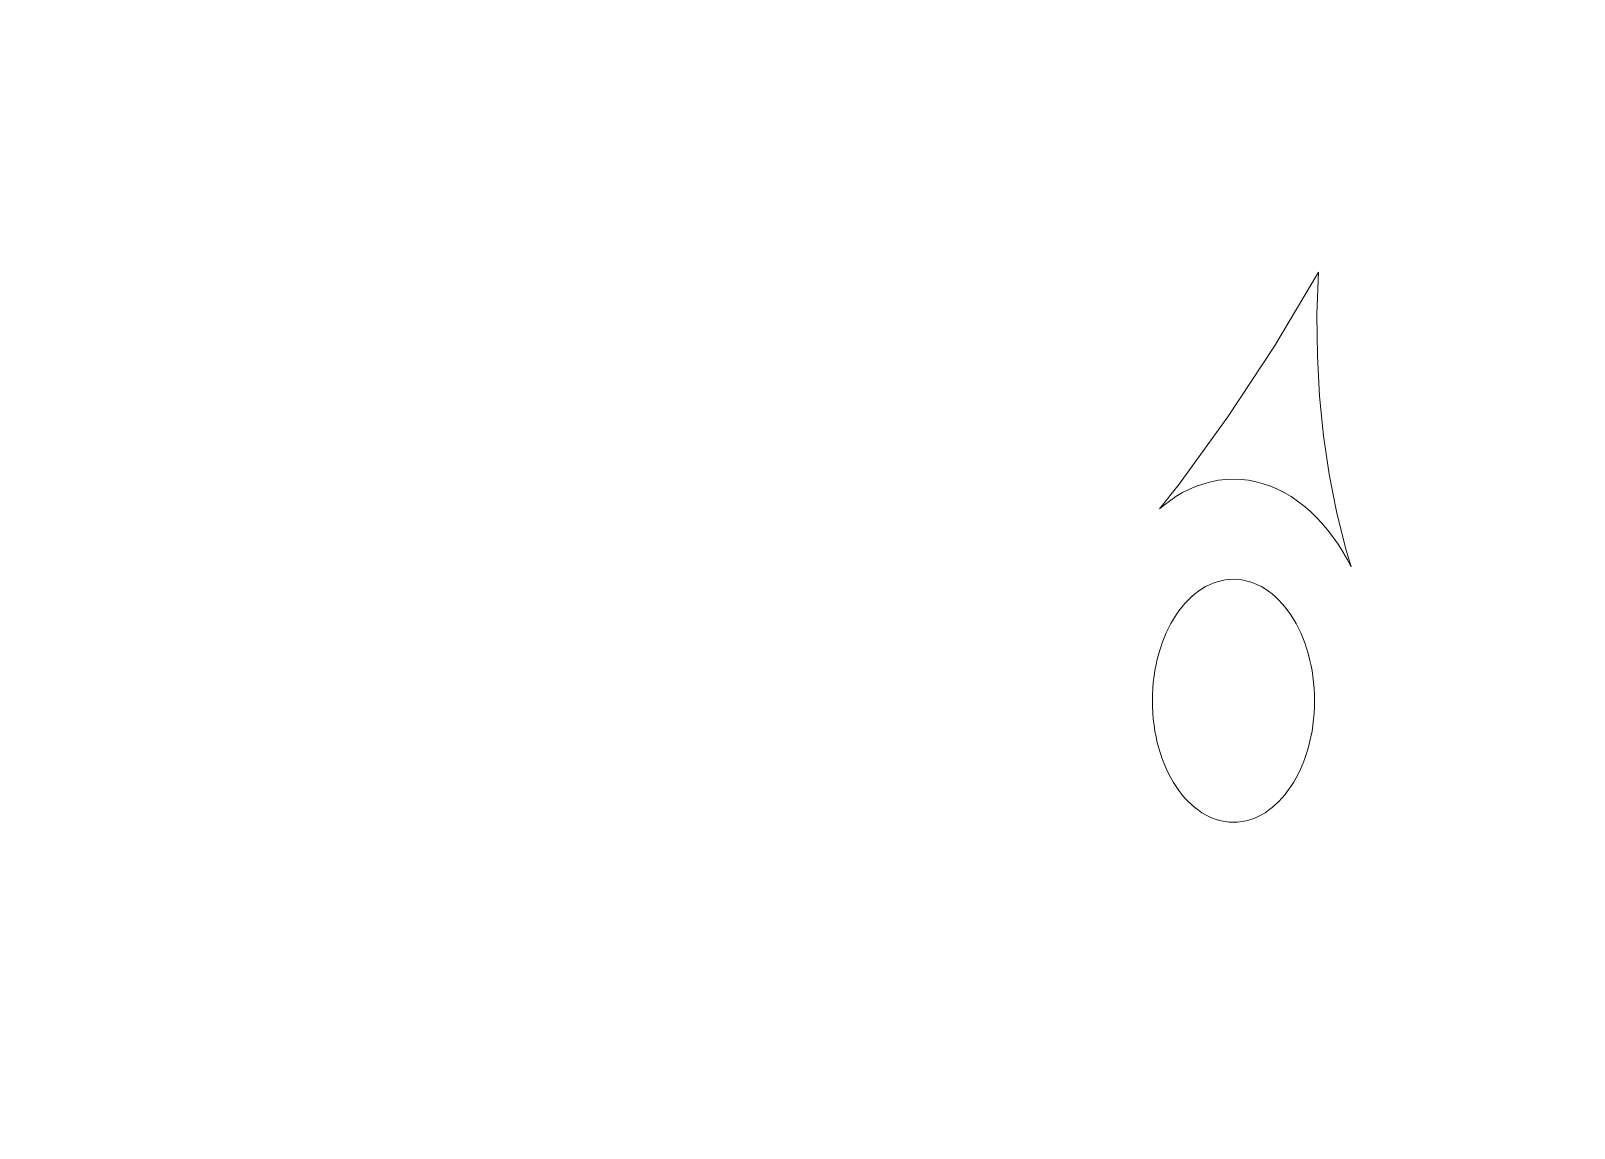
# Model space of a CAD drawing. Header units: centimetres. Extents: x -9.1 to 5.1, y -12.3 to 13.3.
# Drawn here: x -1.575 to 1.71, y -7.663 to -5.326 of the extents above; entities that cross this region are included whole.
import ezdxf

# ---------------------------------------------------------------- set-up
doc = ezdxf.new("R2010")
doc.units = ezdxf.units.CM
doc.header["$MEASUREMENT"] = 0
doc.layers.add('layer 1', color=7, linetype='Continuous')

msp = doc.modelspace()

# ---------------------------------------------------------------- linework, layer by layer
at = {"layer": 'layer 1', "color": 242, "lineweight": 9}
for points, knots in [([(5.08841, -12.32848), (5.08841, -12.32848), (-9.09402, -12.32848), (-9.09402, -12.32848), (-9.09402, -12.32848), (-9.09402, -12.32848), (-9.09402, 0.32731), (-9.09402, 0.32731), (-9.09402, 0.32731), (-9.09402, 0.32731), (5.0911, 0.32731), (5.0911, 0.32731), (5.0911, 0.32731), (5.0911, 0.32731), (5.0911, -12.32848), (5.0911, -12.32848), (5.0911, -12.32848), (5.0911, -12.32848), (5.08841, -12.32848), (5.08841, -12.32848)], [0, 0, 0, 0, 0.1666667, 0.1666667, 0.1666667, 0.1666667, 0.3333333, 0.3333333, 0.3333333, 0.3333333, 0.5, 0.5, 0.5, 0.5, 0.6666667, 0.6666667, 0.6666667, 0.6666667, 1, 1, 1, 1]), ([(1.23551, -6.46751), (1.23551, -6.46751), (1.22778, -6.45277), (1.22778, -6.45277), (1.22778, -6.45277), (1.22778, -6.45277), (1.21787, -6.43564), (1.21787, -6.43564), (1.21787, -6.43564), (1.21787, -6.43564), (1.20743, -6.41925), (1.20743, -6.41925), (1.20743, -6.41925), (1.20743, -6.41925), (1.1965, -6.40362), (1.1965, -6.40362), (1.1965, -6.40362), (1.1965, -6.40362), (1.18507, -6.38878), (1.18507, -6.38878), (1.18507, -6.38878), (1.18507, -6.38878), (1.17317, -6.37477), (1.17317, -6.37477), (1.17317, -6.37477), (1.17317, -6.37477), (1.16083, -6.3616), (1.16083, -6.3616), (1.16083, -6.3616), (1.16083, -6.3616), (1.14807, -6.34932), (1.14807, -6.34932), (1.14807, -6.34932), (1.14807, -6.34932), (1.13485, -6.33795), (1.13485, -6.33795), (1.13485, -6.33795), (1.13485, -6.33795), (1.12128, -6.32753), (1.12128, -6.32753), (1.12128, -6.32753), (1.12128, -6.32753), (1.10735, -6.31806), (1.10735, -6.31806), (1.10735, -6.31806), (1.10735, -6.31806), (1.09305, -6.3096), (1.09305, -6.3096), (1.09305, -6.3096), (1.09305, -6.3096), (1.07841, -6.30218), (1.07841, -6.30218), (1.07841, -6.30218), (1.07841, -6.30218), (1.06349, -6.29582), (1.06349, -6.29582), (1.06349, -6.29582), (1.06349, -6.29582), (1.04826, -6.29054), (1.04826, -6.29054), (1.04826, -6.29054), (1.04826, -6.29054), (1.03277, -6.28639), (1.03277, -6.28639), (1.03277, -6.28639), (1.03277, -6.28639), (1.01702, -6.28338), (1.01702, -6.28338), (1.01702, -6.28338), (1.01702, -6.28338), (1.00102, -6.28156), (1.00102, -6.28156), (1.00102, -6.28156), (1.00102, -6.28156), (0.98485, -6.28094), (0.98485, -6.28094), (0.98485, -6.28094), (0.98485, -6.28094), (0.96864, -6.28156), (0.96864, -6.28156), (0.96864, -6.28156), (0.96864, -6.28156), (0.95266, -6.28338), (0.95266, -6.28338), (0.95266, -6.28338), (0.95266, -6.28338), (0.93693, -6.28639), (0.93693, -6.28639), (0.93693, -6.28639), (0.93693, -6.28639), (0.92142, -6.29054), (0.92142, -6.29054), (0.92142, -6.29054), (0.92142, -6.29054), (0.90619, -6.29582), (0.90619, -6.29582), (0.90619, -6.29582), (0.90619, -6.29582), (0.89126, -6.30218), (0.89126, -6.30218), (0.89126, -6.30218), (0.89126, -6.30218), (0.87663, -6.3096), (0.87663, -6.3096), (0.87663, -6.3096), (0.87663, -6.3096), (0.86234, -6.31806), (0.86234, -6.31806), (0.86234, -6.31806), (0.86234, -6.31806), (0.84839, -6.32753), (0.84839, -6.32753), (0.84839, -6.32753), (0.84839, -6.32753), (0.83481, -6.33795), (0.83481, -6.33795), (0.83481, -6.33795), (0.83481, -6.33795), (0.82745, -6.34429), (0.82745, -6.34429), (0.82745, -6.34429), (0.82745, -6.34429), (0.86933, -6.29169), (0.86933, -6.29169), (0.86933, -6.29169), (0.86933, -6.29169), (0.97289, -6.14845), (0.97289, -6.14845), (0.97289, -6.14845), (0.97289, -6.14845), (1.07185, -5.99775), (1.07185, -5.99775), (1.07185, -5.99775), (1.07185, -5.99775), (1.16604, -5.83984), (1.16604, -5.83984), (1.16604, -5.83984), (1.16604, -5.83984), (1.16261, -5.92981), (1.16261, -5.92981), (1.16261, -5.92981), (1.16261, -5.92981), (1.16333, -6.01801), (1.16333, -6.01801), (1.16333, -6.01801), (1.16333, -6.01801), (1.16801, -6.1043), (1.16801, -6.1043), (1.16801, -6.1043), (1.16801, -6.1043), (1.17652, -6.18852), (1.17652, -6.18852), (1.17652, -6.18852), (1.17652, -6.18852), (1.18869, -6.27051), (1.18869, -6.27051), (1.18869, -6.27051), (1.18869, -6.27051), (1.20436, -6.35011), (1.20436, -6.35011), (1.20436, -6.35011), (1.20436, -6.35011), (1.22343, -6.42719), (1.22343, -6.42719), (1.22343, -6.42719), (1.22343, -6.42719), (1.23551, -6.46751), (1.23551, -6.46751)], [0, 0, 0, 0, 0.0232558, 0.0232558, 0.0232558, 0.0232558, 0.0465116, 0.0465116, 0.0465116, 0.0465116, 0.0697674, 0.0697674, 0.0697674, 0.0697674, 0.0930233, 0.0930233, 0.0930233, 0.0930233, 0.1162791, 0.1162791, 0.1162791, 0.1162791, 0.1395349, 0.1395349, 0.1395349, 0.1395349, 0.1627907, 0.1627907, 0.1627907, 0.1627907, 0.1860465, 0.1860465, 0.1860465, 0.1860465, 0.2093023, 0.2093023, 0.2093023, 0.2093023, 0.2325581, 0.2325581, 0.2325581, 0.2325581, 0.255814, 0.255814, 0.255814, 0.255814, 0.2790698, 0.2790698, 0.2790698, 0.2790698, 0.3023256, 0.3023256, 0.3023256, 0.3023256, 0.3255814, 0.3255814, 0.3255814, 0.3255814, 0.3488372, 0.3488372, 0.3488372, 0.3488372, 0.372093, 0.372093, 0.372093, 0.372093, 0.3953488, 0.3953488, 0.3953488, 0.3953488, 0.4186047, 0.4186047, 0.4186047, 0.4186047, 0.4418605, 0.4418605, 0.4418605, 0.4418605, 0.4651163, 0.4651163, 0.4651163, 0.4651163, 0.4883721, 0.4883721, 0.4883721, 0.4883721, 0.5116279, 0.5116279, 0.5116279, 0.5116279, 0.5348837, 0.5348837, 0.5348837, 0.5348837, 0.5581395, 0.5581395, 0.5581395, 0.5581395, 0.5813953, 0.5813953, 0.5813953, 0.5813953, 0.6046512, 0.6046512, 0.6046512, 0.6046512, 0.627907, 0.627907, 0.627907, 0.627907, 0.6511628, 0.6511628, 0.6511628, 0.6511628, 0.6744186, 0.6744186, 0.6744186, 0.6744186, 0.6976744, 0.6976744, 0.6976744, 0.6976744, 0.7209302, 0.7209302, 0.7209302, 0.7209302, 0.744186, 0.744186, 0.744186, 0.744186, 0.7674419, 0.7674419, 0.7674419, 0.7674419, 0.7906977, 0.7906977, 0.7906977, 0.7906977, 0.8139535, 0.8139535, 0.8139535, 0.8139535, 0.8372093, 0.8372093, 0.8372093, 0.8372093, 0.8604651, 0.8604651, 0.8604651, 0.8604651, 0.8837209, 0.8837209, 0.8837209, 0.8837209, 0.9069767, 0.9069767, 0.9069767, 0.9069767, 0.9302326, 0.9302326, 0.9302326, 0.9302326, 0.9534884, 0.9534884, 0.9534884, 0.9534884, 1, 1, 1, 1]), ([(0.8122, -6.75285), (0.8122, -6.75285), (0.81243, -6.73955), (0.81243, -6.73955), (0.81243, -6.73955), (0.81243, -6.73955), (0.81309, -6.72642), (0.81309, -6.72642), (0.81309, -6.72642), (0.81309, -6.72642), (0.81419, -6.71348), (0.81419, -6.71348), (0.81419, -6.71348), (0.81419, -6.71348), (0.81572, -6.70074), (0.81572, -6.70074), (0.81572, -6.70074), (0.81572, -6.70074), (0.81764, -6.68823), (0.81764, -6.68823), (0.81764, -6.68823), (0.81764, -6.68823), (0.81998, -6.67596), (0.81998, -6.67596), (0.81998, -6.67596), (0.81998, -6.67596), (0.82268, -6.66395), (0.82268, -6.66395), (0.82268, -6.66395), (0.82268, -6.66395), (0.82578, -6.6522), (0.82578, -6.6522), (0.82578, -6.6522), (0.82578, -6.6522), (0.82924, -6.64075), (0.82924, -6.64075), (0.82924, -6.64075), (0.82924, -6.64075), (0.83306, -6.62959), (0.83306, -6.62959), (0.83306, -6.62959), (0.83306, -6.62959), (0.83723, -6.61875), (0.83723, -6.61875), (0.83723, -6.61875), (0.83723, -6.61875), (0.8417, -6.60826), (0.8417, -6.60826), (0.8417, -6.60826), (0.8417, -6.60826), (0.84653, -6.59811), (0.84653, -6.59811), (0.84653, -6.59811), (0.84653, -6.59811), (0.85165, -6.58833), (0.85165, -6.58833), (0.85165, -6.58833), (0.85165, -6.58833), (0.85709, -6.57895), (0.85709, -6.57895), (0.85709, -6.57895), (0.85709, -6.57895), (0.8628, -6.56996), (0.8628, -6.56996), (0.8628, -6.56996), (0.8628, -6.56996), (0.86878, -6.56139), (0.86878, -6.56139), (0.86878, -6.56139), (0.86878, -6.56139), (0.87507, -6.55325), (0.87507, -6.55325), (0.87507, -6.55325), (0.87507, -6.55325), (0.88158, -6.54558), (0.88158, -6.54558), (0.88158, -6.54558), (0.88158, -6.54558), (0.88835, -6.53835), (0.88835, -6.53835), (0.88835, -6.53835), (0.88835, -6.53835), (0.89536, -6.53163), (0.89536, -6.53163), (0.89536, -6.53163), (0.89536, -6.53163), (0.90259, -6.52539), (0.90259, -6.52539), (0.90259, -6.52539), (0.90259, -6.52539), (0.91003, -6.51967), (0.91003, -6.51967), (0.91003, -6.51967), (0.91003, -6.51967), (0.91767, -6.51449), (0.91767, -6.51449), (0.91767, -6.51449), (0.91767, -6.51449), (0.92552, -6.50985), (0.92552, -6.50985), (0.92552, -6.50985), (0.92552, -6.50985), (0.93353, -6.50578), (0.93353, -6.50578), (0.93353, -6.50578), (0.93353, -6.50578), (0.94173, -6.50229), (0.94173, -6.50229), (0.94173, -6.50229), (0.94173, -6.50229), (0.95008, -6.49939), (0.95008, -6.49939), (0.95008, -6.49939), (0.95008, -6.49939), (0.95856, -6.49712), (0.95856, -6.49712), (0.95856, -6.49712), (0.95856, -6.49712), (0.96721, -6.49547), (0.96721, -6.49547), (0.96721, -6.49547), (0.96721, -6.49547), (0.97596, -6.49447), (0.97596, -6.49447), (0.97596, -6.49447), (0.97596, -6.49447), (0.98485, -6.49413), (0.98485, -6.49413), (0.98485, -6.49413), (0.98485, -6.49413), (0.99371, -6.49447), (0.99371, -6.49447), (0.99371, -6.49447), (0.99371, -6.49447), (1.00247, -6.49547), (1.00247, -6.49547), (1.00247, -6.49547), (1.00247, -6.49547), (1.01112, -6.49712), (1.01112, -6.49712), (1.01112, -6.49712), (1.01112, -6.49712), (1.01961, -6.49939), (1.01961, -6.49939), (1.01961, -6.49939), (1.01961, -6.49939), (1.02795, -6.50229), (1.02795, -6.50229), (1.02795, -6.50229), (1.02795, -6.50229), (1.03615, -6.50578), (1.03615, -6.50578), (1.03615, -6.50578), (1.03615, -6.50578), (1.04416, -6.50985), (1.04416, -6.50985), (1.04416, -6.50985), (1.04416, -6.50985), (1.05199, -6.51448), (1.05199, -6.51448), (1.05199, -6.51448), (1.05199, -6.51448), (1.05965, -6.51967), (1.05965, -6.51967), (1.05965, -6.51967), (1.05965, -6.51967), (1.06709, -6.52539), (1.06709, -6.52539), (1.06709, -6.52539), (1.06709, -6.52539), (1.07432, -6.53163), (1.07432, -6.53163), (1.07432, -6.53163), (1.07432, -6.53163), (1.08131, -6.53835), (1.08131, -6.53835), (1.08131, -6.53835), (1.08131, -6.53835), (1.0881, -6.54558), (1.0881, -6.54558), (1.0881, -6.54558), (1.0881, -6.54558), (1.09461, -6.55326), (1.09461, -6.55326), (1.09461, -6.55326), (1.09461, -6.55326), (1.10087, -6.5614), (1.10087, -6.5614), (1.10087, -6.5614), (1.10087, -6.5614), (1.10687, -6.56996), (1.10687, -6.56996), (1.10687, -6.56996), (1.10687, -6.56996), (1.11259, -6.57895), (1.11259, -6.57895), (1.11259, -6.57895), (1.11259, -6.57895), (1.11802, -6.58833), (1.11802, -6.58833), (1.11802, -6.58833), (1.11802, -6.58833), (1.12316, -6.59812), (1.12316, -6.59812), (1.12316, -6.59812), (1.12316, -6.59812), (1.12797, -6.60826), (1.12797, -6.60826), (1.12797, -6.60826), (1.12797, -6.60826), (1.13247, -6.61875), (1.13247, -6.61875), (1.13247, -6.61875), (1.13247, -6.61875), (1.13662, -6.62959), (1.13662, -6.62959), (1.13662, -6.62959), (1.13662, -6.62959), (1.14043, -6.64074), (1.14043, -6.64074), (1.14043, -6.64074), (1.14043, -6.64074), (1.1439, -6.6522), (1.1439, -6.6522), (1.1439, -6.6522), (1.1439, -6.6522), (1.14699, -6.66395), (1.14699, -6.66395), (1.14699, -6.66395), (1.14699, -6.66395), (1.1497, -6.67597), (1.1497, -6.67597), (1.1497, -6.67597), (1.1497, -6.67597), (1.15204, -6.68823), (1.15204, -6.68823), (1.15204, -6.68823), (1.15204, -6.68823), (1.15396, -6.70074), (1.15396, -6.70074), (1.15396, -6.70074), (1.15396, -6.70074), (1.15548, -6.71348), (1.15548, -6.71348), (1.15548, -6.71348), (1.15548, -6.71348), (1.15658, -6.72643), (1.15658, -6.72643), (1.15658, -6.72643), (1.15658, -6.72643), (1.15725, -6.73955), (1.15725, -6.73955), (1.15725, -6.73955), (1.15725, -6.73955), (1.15748, -6.75285), (1.15748, -6.75285), (1.15748, -6.75285), (1.15748, -6.75285), (1.15725, -6.76616), (1.15725, -6.76616), (1.15725, -6.76616), (1.15725, -6.76616), (1.15658, -6.77929), (1.15658, -6.77929), (1.15658, -6.77929), (1.15658, -6.77929), (1.15548, -6.79222), (1.15548, -6.79222), (1.15548, -6.79222), (1.15548, -6.79222), (1.15396, -6.80496), (1.15396, -6.80496), (1.15396, -6.80496), (1.15396, -6.80496), (1.15204, -6.81747), (1.15204, -6.81747), (1.15204, -6.81747), (1.15204, -6.81747), (1.1497, -6.82974), (1.1497, -6.82974), (1.1497, -6.82974), (1.1497, -6.82974), (1.14699, -6.84175), (1.14699, -6.84175), (1.14699, -6.84175), (1.14699, -6.84175), (1.1439, -6.8535), (1.1439, -6.8535), (1.1439, -6.8535), (1.1439, -6.8535), (1.14043, -6.86496), (1.14043, -6.86496), (1.14043, -6.86496), (1.14043, -6.86496), (1.13662, -6.87611), (1.13662, -6.87611), (1.13662, -6.87611), (1.13662, -6.87611), (1.13247, -6.88695), (1.13247, -6.88695), (1.13247, -6.88695), (1.13247, -6.88695), (1.12797, -6.89745), (1.12797, -6.89745), (1.12797, -6.89745), (1.12797, -6.89745), (1.12316, -6.9076), (1.12316, -6.9076), (1.12316, -6.9076), (1.12316, -6.9076), (1.11802, -6.91737), (1.11802, -6.91737), (1.11802, -6.91737), (1.11802, -6.91737), (1.11259, -6.92676), (1.11259, -6.92676), (1.11259, -6.92676), (1.11259, -6.92676), (1.10687, -6.93574), (1.10687, -6.93574), (1.10687, -6.93574), (1.10687, -6.93574), (1.10087, -6.94432), (1.10087, -6.94432), (1.10087, -6.94432), (1.10087, -6.94432), (1.09461, -6.95245), (1.09461, -6.95245), (1.09461, -6.95245), (1.09461, -6.95245), (1.0881, -6.96014), (1.0881, -6.96014), (1.0881, -6.96014), (1.0881, -6.96014), (1.08131, -6.96735), (1.08131, -6.96735), (1.08131, -6.96735), (1.08131, -6.96735), (1.07432, -6.97409), (1.07432, -6.97409), (1.07432, -6.97409), (1.07432, -6.97409), (1.06709, -6.98033), (1.06709, -6.98033), (1.06709, -6.98033), (1.06709, -6.98033), (1.05964, -6.98604), (1.05964, -6.98604), (1.05964, -6.98604), (1.05964, -6.98604), (1.05199, -6.99122), (1.05199, -6.99122), (1.05199, -6.99122), (1.05199, -6.99122), (1.04416, -6.99586), (1.04416, -6.99586), (1.04416, -6.99586), (1.04416, -6.99586), (1.03615, -6.99992), (1.03615, -6.99992), (1.03615, -6.99992), (1.03615, -6.99992), (1.02795, -7.00342), (1.02795, -7.00342), (1.02795, -7.00342), (1.02795, -7.00342), (1.01961, -7.00631), (1.01961, -7.00631), (1.01961, -7.00631), (1.01961, -7.00631), (1.01112, -7.00858), (1.01112, -7.00858), (1.01112, -7.00858), (1.01112, -7.00858), (1.00247, -7.01023), (1.00247, -7.01023), (1.00247, -7.01023), (1.00247, -7.01023), (0.99371, -7.01123), (0.99371, -7.01123), (0.99371, -7.01123), (0.99371, -7.01123), (0.98485, -7.01157), (0.98485, -7.01157), (0.98485, -7.01157), (0.98485, -7.01157), (0.97596, -7.01123), (0.97596, -7.01123), (0.97596, -7.01123), (0.97596, -7.01123), (0.96721, -7.01023), (0.96721, -7.01023), (0.96721, -7.01023), (0.96721, -7.01023), (0.95856, -7.00858), (0.95856, -7.00858), (0.95856, -7.00858), (0.95856, -7.00858), (0.95008, -7.00631), (0.95008, -7.00631), (0.95008, -7.00631), (0.95008, -7.00631), (0.94171, -7.00342), (0.94171, -7.00342), (0.94171, -7.00342), (0.94171, -7.00342), (0.93353, -6.99992), (0.93353, -6.99992), (0.93353, -6.99992), (0.93353, -6.99992), (0.92552, -6.99586), (0.92552, -6.99586), (0.92552, -6.99586), (0.92552, -6.99586), (0.91767, -6.99122), (0.91767, -6.99122), (0.91767, -6.99122), (0.91767, -6.99122), (0.91003, -6.98604), (0.91003, -6.98604), (0.91003, -6.98604), (0.91003, -6.98604), (0.90259, -6.98033), (0.90259, -6.98033), (0.90259, -6.98033), (0.90259, -6.98033), (0.89536, -6.97409), (0.89536, -6.97409), (0.89536, -6.97409), (0.89536, -6.97409), (0.88835, -6.96735), (0.88835, -6.96735), (0.88835, -6.96735), (0.88835, -6.96735), (0.88158, -6.96014), (0.88158, -6.96014), (0.88158, -6.96014), (0.88158, -6.96014), (0.87507, -6.95245), (0.87507, -6.95245), (0.87507, -6.95245), (0.87507, -6.95245), (0.86878, -6.94432), (0.86878, -6.94432), (0.86878, -6.94432), (0.86878, -6.94432), (0.8628, -6.93574), (0.8628, -6.93574), (0.8628, -6.93574), (0.8628, -6.93574), (0.85707, -6.92676), (0.85707, -6.92676), (0.85707, -6.92676), (0.85707, -6.92676), (0.85165, -6.91737), (0.85165, -6.91737), (0.85165, -6.91737), (0.85165, -6.91737), (0.84653, -6.9076), (0.84653, -6.9076), (0.84653, -6.9076), (0.84653, -6.9076), (0.8417, -6.89745), (0.8417, -6.89745), (0.8417, -6.89745), (0.8417, -6.89745), (0.83723, -6.88695), (0.83723, -6.88695), (0.83723, -6.88695), (0.83723, -6.88695), (0.83305, -6.87611), (0.83305, -6.87611), (0.83305, -6.87611), (0.83305, -6.87611), (0.82924, -6.86496), (0.82924, -6.86496), (0.82924, -6.86496), (0.82924, -6.86496), (0.82578, -6.8535), (0.82578, -6.8535), (0.82578, -6.8535), (0.82578, -6.8535), (0.82268, -6.84175), (0.82268, -6.84175), (0.82268, -6.84175), (0.82268, -6.84175), (0.81998, -6.82974), (0.81998, -6.82974), (0.81998, -6.82974), (0.81998, -6.82974), (0.81764, -6.81747), (0.81764, -6.81747), (0.81764, -6.81747), (0.81764, -6.81747), (0.8157, -6.80496), (0.8157, -6.80496), (0.8157, -6.80496), (0.8157, -6.80496), (0.81419, -6.79222), (0.81419, -6.79222), (0.81419, -6.79222), (0.81419, -6.79222), (0.81309, -6.77929), (0.81309, -6.77929), (0.81309, -6.77929), (0.81309, -6.77929), (0.81243, -6.76616), (0.81243, -6.76616), (0.81243, -6.76616), (0.81243, -6.76616), (0.8122, -6.75285), (0.8122, -6.75285)], [0, 0, 0, 0, 0.0077519, 0.0077519, 0.0077519, 0.0077519, 0.0155039, 0.0155039, 0.0155039, 0.0155039, 0.0232558, 0.0232558, 0.0232558, 0.0232558, 0.0310078, 0.0310078, 0.0310078, 0.0310078, 0.0387597, 0.0387597, 0.0387597, 0.0387597, 0.0465116, 0.0465116, 0.0465116, 0.0465116, 0.0542636, 0.0542636, 0.0542636, 0.0542636, 0.0620155, 0.0620155, 0.0620155, 0.0620155, 0.0697674, 0.0697674, 0.0697674, 0.0697674, 0.0775194, 0.0775194, 0.0775194, 0.0775194, 0.0852713, 0.0852713, 0.0852713, 0.0852713, 0.0930233, 0.0930233, 0.0930233, 0.0930233, 0.1007752, 0.1007752, 0.1007752, 0.1007752, 0.1085271, 0.1085271, 0.1085271, 0.1085271, 0.1162791, 0.1162791, 0.1162791, 0.1162791, 0.124031, 0.124031, 0.124031, 0.124031, 0.1317829, 0.1317829, 0.1317829, 0.1317829, 0.1395349, 0.1395349, 0.1395349, 0.1395349, 0.1472868, 0.1472868, 0.1472868, 0.1472868, 0.1550388, 0.1550388, 0.1550388, 0.1550388, 0.1627907, 0.1627907, 0.1627907, 0.1627907, 0.1705426, 0.1705426, 0.1705426, 0.1705426, 0.1782946, 0.1782946, 0.1782946, 0.1782946, 0.1860465, 0.1860465, 0.1860465, 0.1860465, 0.1937984, 0.1937984, 0.1937984, 0.1937984, 0.2015504, 0.2015504, 0.2015504, 0.2015504, 0.2093023, 0.2093023, 0.2093023, 0.2093023, 0.2170543, 0.2170543, 0.2170543, 0.2170543, 0.2248062, 0.2248062, 0.2248062, 0.2248062, 0.2325581, 0.2325581, 0.2325581, 0.2325581, 0.2403101, 0.2403101, 0.2403101, 0.2403101, 0.248062, 0.248062, 0.248062, 0.248062, 0.255814, 0.255814, 0.255814, 0.255814, 0.2635659, 0.2635659, 0.2635659, 0.2635659, 0.2713178, 0.2713178, 0.2713178, 0.2713178, 0.2790698, 0.2790698, 0.2790698, 0.2790698, 0.2868217, 0.2868217, 0.2868217, 0.2868217, 0.2945736, 0.2945736, 0.2945736, 0.2945736, 0.3023256, 0.3023256, 0.3023256, 0.3023256, 0.3100775, 0.3100775, 0.3100775, 0.3100775, 0.3178295, 0.3178295, 0.3178295, 0.3178295, 0.3255814, 0.3255814, 0.3255814, 0.3255814, 0.3333333, 0.3333333, 0.3333333, 0.3333333, 0.3410853, 0.3410853, 0.3410853, 0.3410853, 0.3488372, 0.3488372, 0.3488372, 0.3488372, 0.3565891, 0.3565891, 0.3565891, 0.3565891, 0.3643411, 0.3643411, 0.3643411, 0.3643411, 0.372093, 0.372093, 0.372093, 0.372093, 0.379845, 0.379845, 0.379845, 0.379845, 0.3875969, 0.3875969, 0.3875969, 0.3875969, 0.3953488, 0.3953488, 0.3953488, 0.3953488, 0.4031008, 0.4031008, 0.4031008, 0.4031008, 0.4108527, 0.4108527, 0.4108527, 0.4108527, 0.4186047, 0.4186047, 0.4186047, 0.4186047, 0.4263566, 0.4263566, 0.4263566, 0.4263566, 0.4341085, 0.4341085, 0.4341085, 0.4341085, 0.4418605, 0.4418605, 0.4418605, 0.4418605, 0.4496124, 0.4496124, 0.4496124, 0.4496124, 0.4573643, 0.4573643, 0.4573643, 0.4573643, 0.4651163, 0.4651163, 0.4651163, 0.4651163, 0.4728682, 0.4728682, 0.4728682, 0.4728682, 0.4806202, 0.4806202, 0.4806202, 0.4806202, 0.4883721, 0.4883721, 0.4883721, 0.4883721, 0.496124, 0.496124, 0.496124, 0.496124, 0.503876, 0.503876, 0.503876, 0.503876, 0.5116279, 0.5116279, 0.5116279, 0.5116279, 0.5193798, 0.5193798, 0.5193798, 0.5193798, 0.5271318, 0.5271318, 0.5271318, 0.5271318, 0.5348837, 0.5348837, 0.5348837, 0.5348837, 0.5426357, 0.5426357, 0.5426357, 0.5426357, 0.5503876, 0.5503876, 0.5503876, 0.5503876, 0.5581395, 0.5581395, 0.5581395, 0.5581395, 0.5658915, 0.5658915, 0.5658915, 0.5658915, 0.5736434, 0.5736434, 0.5736434, 0.5736434, 0.5813953, 0.5813953, 0.5813953, 0.5813953, 0.5891473, 0.5891473, 0.5891473, 0.5891473, 0.5968992, 0.5968992, 0.5968992, 0.5968992, 0.6046512, 0.6046512, 0.6046512, 0.6046512, 0.6124031, 0.6124031, 0.6124031, 0.6124031, 0.620155, 0.620155, 0.620155, 0.620155, 0.627907, 0.627907, 0.627907, 0.627907, 0.6356589, 0.6356589, 0.6356589, 0.6356589, 0.6434109, 0.6434109, 0.6434109, 0.6434109, 0.6511628, 0.6511628, 0.6511628, 0.6511628, 0.6589147, 0.6589147, 0.6589147, 0.6589147, 0.6666667, 0.6666667, 0.6666667, 0.6666667, 0.6744186, 0.6744186, 0.6744186, 0.6744186, 0.6821705, 0.6821705, 0.6821705, 0.6821705, 0.6899225, 0.6899225, 0.6899225, 0.6899225, 0.6976744, 0.6976744, 0.6976744, 0.6976744, 0.7054264, 0.7054264, 0.7054264, 0.7054264, 0.7131783, 0.7131783, 0.7131783, 0.7131783, 0.7209302, 0.7209302, 0.7209302, 0.7209302, 0.7286822, 0.7286822, 0.7286822, 0.7286822, 0.7364341, 0.7364341, 0.7364341, 0.7364341, 0.744186, 0.744186, 0.744186, 0.744186, 0.751938, 0.751938, 0.751938, 0.751938, 0.7596899, 0.7596899, 0.7596899, 0.7596899, 0.7674419, 0.7674419, 0.7674419, 0.7674419, 0.7751938, 0.7751938, 0.7751938, 0.7751938, 0.7829457, 0.7829457, 0.7829457, 0.7829457, 0.7906977, 0.7906977, 0.7906977, 0.7906977, 0.7984496, 0.7984496, 0.7984496, 0.7984496, 0.8062016, 0.8062016, 0.8062016, 0.8062016, 0.8139535, 0.8139535, 0.8139535, 0.8139535, 0.8217054, 0.8217054, 0.8217054, 0.8217054, 0.8294574, 0.8294574, 0.8294574, 0.8294574, 0.8372093, 0.8372093, 0.8372093, 0.8372093, 0.8449612, 0.8449612, 0.8449612, 0.8449612, 0.8527132, 0.8527132, 0.8527132, 0.8527132, 0.8604651, 0.8604651, 0.8604651, 0.8604651, 0.8682171, 0.8682171, 0.8682171, 0.8682171, 0.875969, 0.875969, 0.875969, 0.875969, 0.8837209, 0.8837209, 0.8837209, 0.8837209, 0.8914729, 0.8914729, 0.8914729, 0.8914729, 0.8992248, 0.8992248, 0.8992248, 0.8992248, 0.9069767, 0.9069767, 0.9069767, 0.9069767, 0.9147287, 0.9147287, 0.9147287, 0.9147287, 0.9224806, 0.9224806, 0.9224806, 0.9224806, 0.9302326, 0.9302326, 0.9302326, 0.9302326, 0.9379845, 0.9379845, 0.9379845, 0.9379845, 0.9457364, 0.9457364, 0.9457364, 0.9457364, 0.9534884, 0.9534884, 0.9534884, 0.9534884, 0.9612403, 0.9612403, 0.9612403, 0.9612403, 0.9689922, 0.9689922, 0.9689922, 0.9689922, 0.9767442, 0.9767442, 0.9767442, 0.9767442, 0.9844961, 0.9844961, 0.9844961, 0.9844961, 1, 1, 1, 1])]:
    msp.add_open_spline(points, degree=3, knots=knots, dxfattribs=at)

doc.saveas('drawing.dxf')
